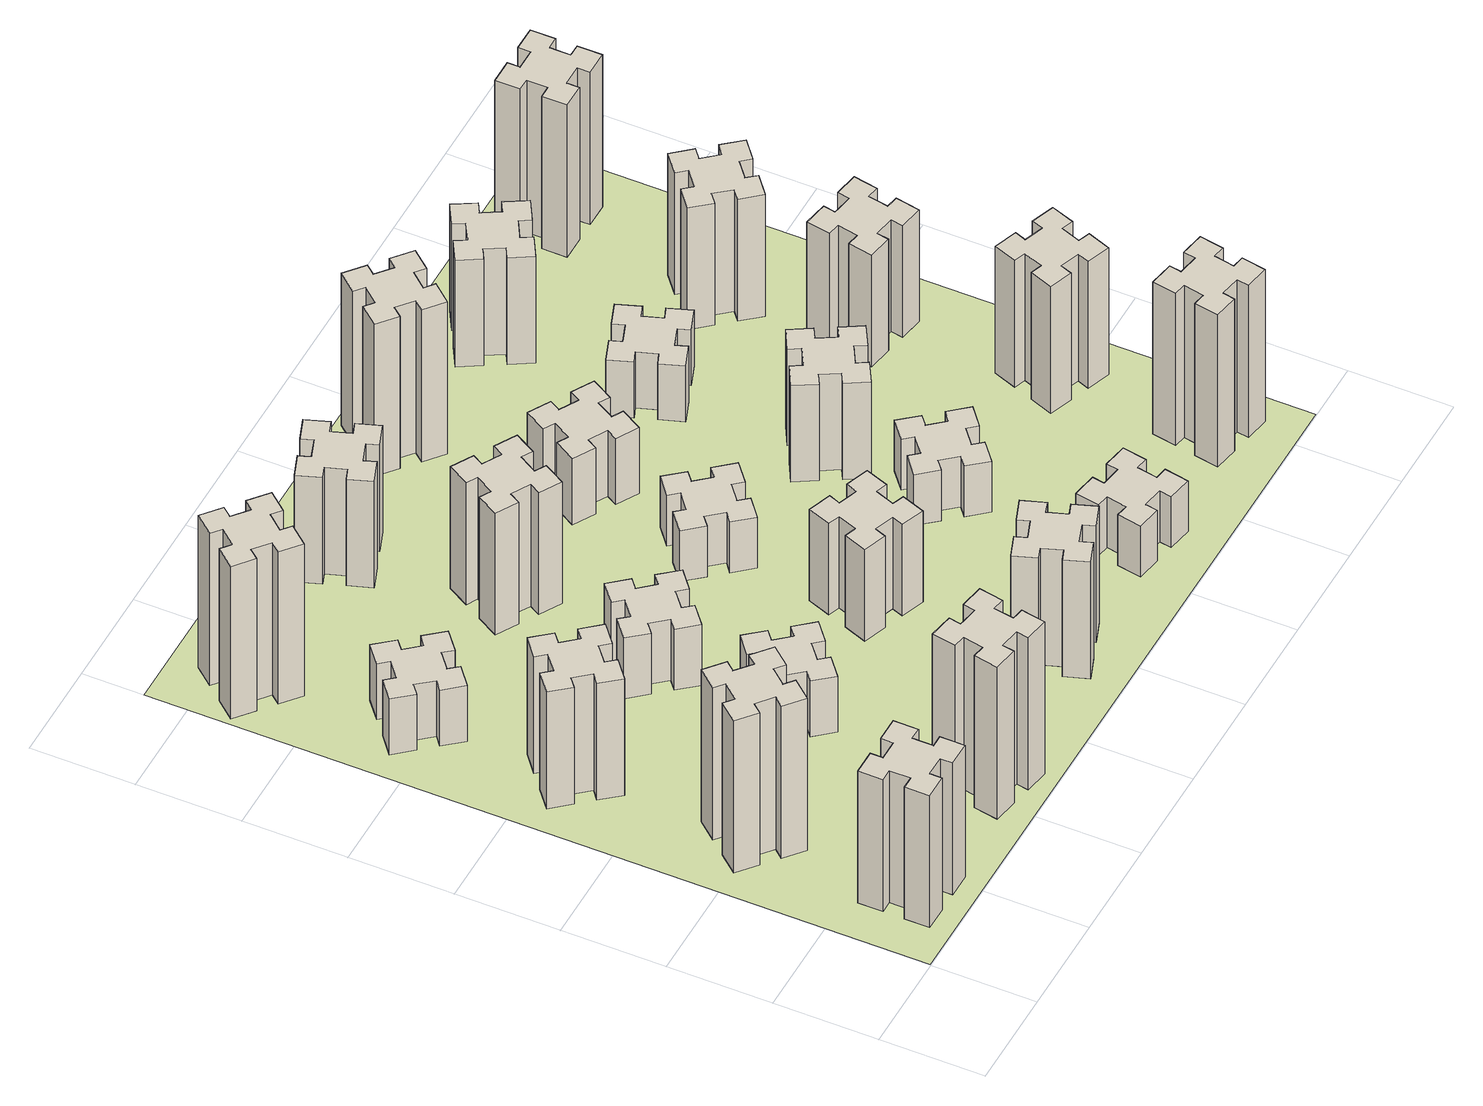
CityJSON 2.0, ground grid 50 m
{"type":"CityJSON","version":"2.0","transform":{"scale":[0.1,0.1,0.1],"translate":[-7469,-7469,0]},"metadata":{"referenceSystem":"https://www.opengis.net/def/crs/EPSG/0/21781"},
"CityObjects":{
"building1":{"type":"Building","attributes":{"class":"1000","function":"1000","usage":"1000","yearOfConstruction":2016,"roofType":"1000","measuredHeight":78,"storeysAboveGround":30,"storeysBelowGround":0},"geometry":[{"type":"Solid","lod":"1","boundaries":[[[[0,1,2,3,4,5,6,7,8,9,10,11,12,13,14,15,16,17,18,19]],[[17,16,20,21]],[[16,15,22,20]],[[15,14,23,22]],[[14,13,24,23]],[[13,12,25,24]],[[12,11,26,25]],[[11,10,27,26]],[[10,9,28,27]],[[9,8,29,28]],[[8,7,30,29]],[[7,6,31,30]],[[6,5,32,31]],[[5,4,33,32]],[[4,3,34,33]],[[3,2,35,34]],[[2,1,36,35]],[[1,0,37,36]],[[0,19,38,37]],[[19,18,39,38]],[[18,17,21,39]],[[24,25,26,27,28,29,30,31,32,33,34,35,36,37,38,39,21,20,22,23]]]]}]},
"building2":{"type":"Building","attributes":{"class":"1000","function":"1000","usage":"1000","yearOfConstruction":2016,"roofType":"1000","measuredHeight":90,"storeysAboveGround":30,"storeysBelowGround":0},"geometry":[{"type":"Solid","lod":"1","boundaries":[[[[40,41,42,43,44,45,46,47,48,49,50,51,52,53,54,55,56,57,58,59]],[[57,56,60,61]],[[56,55,62,60]],[[55,54,63,62]],[[54,53,64,63]],[[53,52,65,64]],[[52,51,66,65]],[[51,50,67,66]],[[50,49,68,67]],[[49,48,69,68]],[[48,47,70,69]],[[47,46,71,70]],[[46,45,72,71]],[[45,44,73,72]],[[44,43,74,73]],[[43,42,75,74]],[[42,41,76,75]],[[41,40,77,76]],[[40,59,78,77]],[[59,58,79,78]],[[58,57,61,79]],[[64,65,66,67,68,69,70,71,72,73,74,75,76,77,78,79,61,60,62,63]]]]}]},
"building3":{"type":"Building","attributes":{"class":"1000","function":"1000","usage":"1000","yearOfConstruction":2016,"roofType":"1000","measuredHeight":69,"storeysAboveGround":30,"storeysBelowGround":0},"geometry":[{"type":"Solid","lod":"1","boundaries":[[[[80,81,82,83,84,85,86,87,88,89,90,91,92,93,94,95,96,97,98,99]],[[97,96,100,101]],[[96,95,102,100]],[[95,94,103,102]],[[94,93,104,103]],[[93,92,105,104]],[[92,91,106,105]],[[91,90,107,106]],[[90,89,108,107]],[[89,88,109,108]],[[88,87,110,109]],[[87,86,111,110]],[[86,85,112,111]],[[85,84,113,112]],[[84,83,114,113]],[[83,82,115,114]],[[82,81,116,115]],[[81,80,117,116]],[[80,99,118,117]],[[99,98,119,118]],[[98,97,101,119]],[[104,105,106,107,108,109,110,111,112,113,114,115,116,117,118,119,101,100,102,103]]]]}]},
"building4":{"type":"Building","attributes":{"class":"1000","function":"1000","usage":"1000","yearOfConstruction":2016,"roofType":"1000","measuredHeight":33,"storeysAboveGround":30,"storeysBelowGround":0},"geometry":[{"type":"Solid","lod":"1","boundaries":[[[[120,121,122,123,124,125,126,127,128,129,130,131,132,133,134,135,136,137,138,139]],[[137,136,140,141]],[[136,135,142,140]],[[135,134,143,142]],[[134,133,144,143]],[[133,132,145,144]],[[132,131,146,145]],[[131,130,147,146]],[[130,129,148,147]],[[129,128,149,148]],[[128,127,150,149]],[[127,126,151,150]],[[126,125,152,151]],[[125,124,153,152]],[[124,123,154,153]],[[123,122,155,154]],[[122,121,156,155]],[[121,120,157,156]],[[120,139,158,157]],[[139,138,159,158]],[[138,137,141,159]],[[144,145,146,147,148,149,150,151,152,153,154,155,156,157,158,159,141,140,142,143]]]]}]},
"building5":{"type":"Building","attributes":{"class":"1000","function":"1000","usage":"1000","yearOfConstruction":2016,"roofType":"1000","measuredHeight":90,"storeysAboveGround":30,"storeysBelowGround":0},"geometry":[{"type":"Solid","lod":"1","boundaries":[[[[160,161,162,163,164,165,166,167,168,169,170,171,172,173,174,175,176,177,178,179]],[[177,176,180,181]],[[176,175,182,180]],[[175,174,183,182]],[[174,173,184,183]],[[173,172,185,184]],[[172,171,186,185]],[[171,170,187,186]],[[170,169,188,187]],[[169,168,189,188]],[[168,167,190,189]],[[167,166,191,190]],[[166,165,192,191]],[[165,164,193,192]],[[164,163,194,193]],[[163,162,195,194]],[[162,161,196,195]],[[161,160,197,196]],[[160,179,198,197]],[[179,178,199,198]],[[178,177,181,199]],[[184,185,186,187,188,189,190,191,192,193,194,195,196,197,198,199,181,180,182,183]]]]}]},
"building6":{"type":"Building","attributes":{"class":"1000","function":"1000","usage":"1000","yearOfConstruction":2016,"roofType":"1000","measuredHeight":90,"storeysAboveGround":30,"storeysBelowGround":0},"geometry":[{"type":"Solid","lod":"1","boundaries":[[[[200,201,202,203,204,205,206,207,208,209,210,211,212,213,214,215,216,217,218,219]],[[217,216,220,221]],[[216,215,222,220]],[[215,214,223,222]],[[214,213,224,223]],[[213,212,225,224]],[[212,211,226,225]],[[211,210,227,226]],[[210,209,228,227]],[[209,208,229,228]],[[208,207,230,229]],[[207,206,231,230]],[[206,205,232,231]],[[205,204,233,232]],[[204,203,234,233]],[[203,202,235,234]],[[202,201,236,235]],[[201,200,237,236]],[[200,219,238,237]],[[219,218,239,238]],[[218,217,221,239]],[[224,225,226,227,228,229,230,231,232,233,234,235,236,237,238,239,221,220,222,223]]]]}]},
"building7":{"type":"Building","attributes":{"class":"1000","function":"1000","usage":"1000","yearOfConstruction":2016,"roofType":"1000","measuredHeight":33,"storeysAboveGround":30,"storeysBelowGround":0},"geometry":[{"type":"Solid","lod":"1","boundaries":[[[[240,241,242,243,244,245,246,247,248,249,250,251,252,253,254,255,256,257,258,259]],[[257,256,260,261]],[[256,255,262,260]],[[255,254,263,262]],[[254,253,264,263]],[[253,252,265,264]],[[252,251,266,265]],[[251,250,267,266]],[[250,249,268,267]],[[249,248,269,268]],[[248,247,270,269]],[[247,246,271,270]],[[246,245,272,271]],[[245,244,273,272]],[[244,243,274,273]],[[243,242,275,274]],[[242,241,276,275]],[[241,240,277,276]],[[240,259,278,277]],[[259,258,279,278]],[[258,257,261,279]],[[264,265,266,267,268,269,270,271,272,273,274,275,276,277,278,279,261,260,262,263]]]]}]},
"building8":{"type":"Building","attributes":{"class":"1000","function":"1000","usage":"1000","yearOfConstruction":2016,"roofType":"1000","measuredHeight":36,"storeysAboveGround":30,"storeysBelowGround":0},"geometry":[{"type":"Solid","lod":"1","boundaries":[[[[280,281,282,283,284,285,286,287,288,289,290,291,292,293,294,295,296,297,298,299]],[[297,296,300,301]],[[296,295,302,300]],[[295,294,303,302]],[[294,293,304,303]],[[293,292,305,304]],[[292,291,306,305]],[[291,290,307,306]],[[290,289,308,307]],[[289,288,309,308]],[[288,287,310,309]],[[287,286,311,310]],[[286,285,312,311]],[[285,284,313,312]],[[284,283,314,313]],[[283,282,315,314]],[[282,281,316,315]],[[281,280,317,316]],[[280,299,318,317]],[[299,298,319,318]],[[298,297,301,319]],[[304,305,306,307,308,309,310,311,312,313,314,315,316,317,318,319,301,300,302,303]]]]}]},
"building9":{"type":"Building","attributes":{"class":"1000","function":"1000","usage":"1000","yearOfConstruction":2016,"roofType":"1000","measuredHeight":72,"storeysAboveGround":30,"storeysBelowGround":0},"geometry":[{"type":"Solid","lod":"1","boundaries":[[[[320,321,322,323,324,325,326,327,328,329,330,331,332,333,334,335,336,337,338,339]],[[337,336,340,341]],[[336,335,342,340]],[[335,334,343,342]],[[334,333,344,343]],[[333,332,345,344]],[[332,331,346,345]],[[331,330,347,346]],[[330,329,348,347]],[[329,328,349,348]],[[328,327,350,349]],[[327,326,351,350]],[[326,325,352,351]],[[325,324,353,352]],[[324,323,354,353]],[[323,322,355,354]],[[322,321,356,355]],[[321,320,357,356]],[[320,339,358,357]],[[339,338,359,358]],[[338,337,341,359]],[[344,345,346,347,348,349,350,351,352,353,354,355,356,357,358,359,341,340,342,343]]]]}]},
"building10":{"type":"Building","attributes":{"class":"1000","function":"1000","usage":"1000","yearOfConstruction":2016,"roofType":"1000","measuredHeight":69,"storeysAboveGround":30,"storeysBelowGround":0},"geometry":[{"type":"Solid","lod":"1","boundaries":[[[[360,361,362,363,364,365,366,367,368,369,370,371,372,373,374,375,376,377,378,379]],[[377,376,380,381]],[[376,375,382,380]],[[375,374,383,382]],[[374,373,384,383]],[[373,372,385,384]],[[372,371,386,385]],[[371,370,387,386]],[[370,369,388,387]],[[369,368,389,388]],[[368,367,390,389]],[[367,366,391,390]],[[366,365,392,391]],[[365,364,393,392]],[[364,363,394,393]],[[363,362,395,394]],[[362,361,396,395]],[[361,360,397,396]],[[360,379,398,397]],[[379,378,399,398]],[[378,377,381,399]],[[384,385,386,387,388,389,390,391,392,393,394,395,396,397,398,399,381,380,382,383]]]]}]},
"building11":{"type":"Building","attributes":{"class":"1000","function":"1000","usage":"1000","yearOfConstruction":2016,"roofType":"1000","measuredHeight":63,"storeysAboveGround":30,"storeysBelowGround":0},"geometry":[{"type":"Solid","lod":"1","boundaries":[[[[400,401,402,403,404,405,406,407,408,409,410,411,412,413,414,415,416,417,418,419]],[[417,416,420,421]],[[416,415,422,420]],[[415,414,423,422]],[[414,413,424,423]],[[413,412,425,424]],[[412,411,426,425]],[[411,410,427,426]],[[410,409,428,427]],[[409,408,429,428]],[[408,407,430,429]],[[407,406,431,430]],[[406,405,432,431]],[[405,404,433,432]],[[404,403,434,433]],[[403,402,435,434]],[[402,401,436,435]],[[401,400,437,436]],[[400,419,438,437]],[[419,418,439,438]],[[418,417,421,439]],[[424,425,426,427,428,429,430,431,432,433,434,435,436,437,438,439,421,420,422,423]]]]}]},
"building12":{"type":"Building","attributes":{"class":"1000","function":"1000","usage":"1000","yearOfConstruction":2016,"roofType":"1000","measuredHeight":54,"storeysAboveGround":30,"storeysBelowGround":0},"geometry":[{"type":"Solid","lod":"1","boundaries":[[[[440,441,442,443,444,445,446,447,448,449,450,451,452,453,454,455,456,457,458,459]],[[457,456,460,461]],[[456,455,462,460]],[[455,454,463,462]],[[454,453,464,463]],[[453,452,465,464]],[[452,451,466,465]],[[451,450,467,466]],[[450,449,468,467]],[[449,448,469,468]],[[448,447,470,469]],[[447,446,471,470]],[[446,445,472,471]],[[445,444,473,472]],[[444,443,474,473]],[[443,442,475,474]],[[442,441,476,475]],[[441,440,477,476]],[[440,459,478,477]],[[459,458,479,478]],[[458,457,461,479]],[[464,465,466,467,468,469,470,471,472,473,474,475,476,477,478,479,461,460,462,463]]]]}]},
"building13":{"type":"Building","attributes":{"class":"1000","function":"1000","usage":"1000","yearOfConstruction":2016,"roofType":"1000","measuredHeight":30,"storeysAboveGround":30,"storeysBelowGround":0},"geometry":[{"type":"Solid","lod":"1","boundaries":[[[[480,481,482,483,484,485,486,487,488,489,490,491,492,493,494,495,496,497,498,499]],[[497,496,500,501]],[[496,495,502,500]],[[495,494,503,502]],[[494,493,504,503]],[[493,492,505,504]],[[492,491,506,505]],[[491,490,507,506]],[[490,489,508,507]],[[489,488,509,508]],[[488,487,510,509]],[[487,486,511,510]],[[486,485,512,511]],[[485,484,513,512]],[[484,483,514,513]],[[483,482,515,514]],[[482,481,516,515]],[[481,480,517,516]],[[480,499,518,517]],[[499,498,519,518]],[[498,497,501,519]],[[504,505,506,507,508,509,510,511,512,513,514,515,516,517,518,519,501,500,502,503]]]]}]},
"building14":{"type":"Building","attributes":{"class":"1000","function":"1000","usage":"1000","yearOfConstruction":2016,"roofType":"1000","measuredHeight":39,"storeysAboveGround":30,"storeysBelowGround":0},"geometry":[{"type":"Solid","lod":"1","boundaries":[[[[520,521,522,523,524,525,526,527,528,529,530,531,532,533,534,535,536,537,538,539]],[[537,536,540,541]],[[536,535,542,540]],[[535,534,543,542]],[[534,533,544,543]],[[533,532,545,544]],[[532,531,546,545]],[[531,530,547,546]],[[530,529,548,547]],[[529,528,549,548]],[[528,527,550,549]],[[527,526,551,550]],[[526,525,552,551]],[[525,524,553,552]],[[524,523,554,553]],[[523,522,555,554]],[[522,521,556,555]],[[521,520,557,556]],[[520,539,558,557]],[[539,538,559,558]],[[538,537,541,559]],[[544,545,546,547,548,549,550,551,552,553,554,555,556,557,558,559,541,540,542,543]]]]}]},
"building15":{"type":"Building","attributes":{"class":"1000","function":"1000","usage":"1000","yearOfConstruction":2016,"roofType":"1000","measuredHeight":30,"storeysAboveGround":30,"storeysBelowGround":0},"geometry":[{"type":"Solid","lod":"1","boundaries":[[[[560,561,562,563,564,565,566,567,568,569,570,571,572,573,574,575,576,577,578,579]],[[577,576,580,581]],[[576,575,582,580]],[[575,574,583,582]],[[574,573,584,583]],[[573,572,585,584]],[[572,571,586,585]],[[571,570,587,586]],[[570,569,588,587]],[[569,568,589,588]],[[568,567,590,589]],[[567,566,591,590]],[[566,565,592,591]],[[565,564,593,592]],[[564,563,594,593]],[[563,562,595,594]],[[562,561,596,595]],[[561,560,597,596]],[[560,579,598,597]],[[579,578,599,598]],[[578,577,581,599]],[[584,585,586,587,588,589,590,591,592,593,594,595,596,597,598,599,581,580,582,583]]]]}]},
"building16":{"type":"Building","attributes":{"class":"1000","function":"1000","usage":"1000","yearOfConstruction":2016,"roofType":"1000","measuredHeight":90,"storeysAboveGround":30,"storeysBelowGround":0},"geometry":[{"type":"Solid","lod":"1","boundaries":[[[[600,601,602,603,604,605,606,607,608,609,610,611,612,613,614,615,616,617,618,619]],[[617,616,620,621]],[[616,615,622,620]],[[615,614,623,622]],[[614,613,624,623]],[[613,612,625,624]],[[612,611,626,625]],[[611,610,627,626]],[[610,609,628,627]],[[609,608,629,628]],[[608,607,630,629]],[[607,606,631,630]],[[606,605,632,631]],[[605,604,633,632]],[[604,603,634,633]],[[603,602,635,634]],[[602,601,636,635]],[[601,600,637,636]],[[600,619,638,637]],[[619,618,639,638]],[[618,617,621,639]],[[624,625,626,627,628,629,630,631,632,633,634,635,636,637,638,639,621,620,622,623]]]]}]},
"building17":{"type":"Building","attributes":{"class":"1000","function":"1000","usage":"1000","yearOfConstruction":2016,"roofType":"1000","measuredHeight":30,"storeysAboveGround":30,"storeysBelowGround":0},"geometry":[{"type":"Solid","lod":"1","boundaries":[[[[640,641,642,643,644,645,646,647,648,649,650,651,652,653,654,655,656,657,658,659]],[[657,656,660,661]],[[656,655,662,660]],[[655,654,663,662]],[[654,653,664,663]],[[653,652,665,664]],[[652,651,666,665]],[[651,650,667,666]],[[650,649,668,667]],[[649,648,669,668]],[[648,647,670,669]],[[647,646,671,670]],[[646,645,672,671]],[[645,644,673,672]],[[644,643,674,673]],[[643,642,675,674]],[[642,641,676,675]],[[641,640,677,676]],[[640,659,678,677]],[[659,658,679,678]],[[658,657,661,679]],[[664,665,666,667,668,669,670,671,672,673,674,675,676,677,678,679,661,660,662,663]]]]}]},
"building18":{"type":"Building","attributes":{"class":"1000","function":"1000","usage":"1000","yearOfConstruction":2016,"roofType":"1000","measuredHeight":57,"storeysAboveGround":30,"storeysBelowGround":0},"geometry":[{"type":"Solid","lod":"1","boundaries":[[[[680,681,682,683,684,685,686,687,688,689,690,691,692,693,694,695,696,697,698,699]],[[697,696,700,701]],[[696,695,702,700]],[[695,694,703,702]],[[694,693,704,703]],[[693,692,705,704]],[[692,691,706,705]],[[691,690,707,706]],[[690,689,708,707]],[[689,688,709,708]],[[688,687,710,709]],[[687,686,711,710]],[[686,685,712,711]],[[685,684,713,712]],[[684,683,714,713]],[[683,682,715,714]],[[682,681,716,715]],[[681,680,717,716]],[[680,699,718,717]],[[699,698,719,718]],[[698,697,701,719]],[[704,705,706,707,708,709,710,711,712,713,714,715,716,717,718,719,701,700,702,703]]]]}]},
"building19":{"type":"Building","attributes":{"class":"1000","function":"1000","usage":"1000","yearOfConstruction":2016,"roofType":"1000","measuredHeight":33,"storeysAboveGround":30,"storeysBelowGround":0},"geometry":[{"type":"Solid","lod":"1","boundaries":[[[[720,721,722,723,724,725,726,727,728,729,730,731,732,733,734,735,736,737,738,739]],[[737,736,740,741]],[[736,735,742,740]],[[735,734,743,742]],[[734,733,744,743]],[[733,732,745,744]],[[732,731,746,745]],[[731,730,747,746]],[[730,729,748,747]],[[729,728,749,748]],[[728,727,750,749]],[[727,726,751,750]],[[726,725,752,751]],[[725,724,753,752]],[[724,723,754,753]],[[723,722,755,754]],[[722,721,756,755]],[[721,720,757,756]],[[720,739,758,757]],[[739,738,759,758]],[[738,737,741,759]],[[744,745,746,747,748,749,750,751,752,753,754,755,756,757,758,759,741,740,742,743]]]]}]},
"building20":{"type":"Building","attributes":{"class":"1000","function":"1000","usage":"1000","yearOfConstruction":2016,"roofType":"1000","measuredHeight":90,"storeysAboveGround":30,"storeysBelowGround":0},"geometry":[{"type":"Solid","lod":"1","boundaries":[[[[760,761,762,763,764,765,766,767,768,769,770,771,772,773,774,775,776,777,778,779]],[[777,776,780,781]],[[776,775,782,780]],[[775,774,783,782]],[[774,773,784,783]],[[773,772,785,784]],[[772,771,786,785]],[[771,770,787,786]],[[770,769,788,787]],[[769,768,789,788]],[[768,767,790,789]],[[767,766,791,790]],[[766,765,792,791]],[[765,764,793,792]],[[764,763,794,793]],[[763,762,795,794]],[[762,761,796,795]],[[761,760,797,796]],[[760,779,798,797]],[[779,778,799,798]],[[778,777,781,799]],[[784,785,786,787,788,789,790,791,792,793,794,795,796,797,798,799,781,780,782,783]]]]}]},
"building21":{"type":"Building","attributes":{"class":"1000","function":"1000","usage":"1000","yearOfConstruction":2016,"roofType":"1000","measuredHeight":63,"storeysAboveGround":30,"storeysBelowGround":0},"geometry":[{"type":"Solid","lod":"1","boundaries":[[[[800,801,802,803,804,805,806,807,808,809,810,811,812,813,814,815,816,817,818,819]],[[817,816,820,821]],[[816,815,822,820]],[[815,814,823,822]],[[814,813,824,823]],[[813,812,825,824]],[[812,811,826,825]],[[811,810,827,826]],[[810,809,828,827]],[[809,808,829,828]],[[808,807,830,829]],[[807,806,831,830]],[[806,805,832,831]],[[805,804,833,832]],[[804,803,834,833]],[[803,802,835,834]],[[802,801,836,835]],[[801,800,837,836]],[[800,819,838,837]],[[819,818,839,838]],[[818,817,821,839]],[[824,825,826,827,828,829,830,831,832,833,834,835,836,837,838,839,821,820,822,823]]]]}]},
"building22":{"type":"Building","attributes":{"class":"1000","function":"1000","usage":"1000","yearOfConstruction":2016,"roofType":"1000","measuredHeight":75,"storeysAboveGround":30,"storeysBelowGround":0},"geometry":[{"type":"Solid","lod":"1","boundaries":[[[[840,841,842,843,844,845,846,847,848,849,850,851,852,853,854,855,856,857,858,859]],[[857,856,860,861]],[[856,855,862,860]],[[855,854,863,862]],[[854,853,864,863]],[[853,852,865,864]],[[852,851,866,865]],[[851,850,867,866]],[[850,849,868,867]],[[849,848,869,868]],[[848,847,870,869]],[[847,846,871,870]],[[846,845,872,871]],[[845,844,873,872]],[[844,843,874,873]],[[843,842,875,874]],[[842,841,876,875]],[[841,840,877,876]],[[840,859,878,877]],[[859,858,879,878]],[[858,857,861,879]],[[864,865,866,867,868,869,870,871,872,873,874,875,876,877,878,879,861,860,862,863]]]]}]},
"building23":{"type":"Building","attributes":{"class":"1000","function":"1000","usage":"1000","yearOfConstruction":2016,"roofType":"1000","measuredHeight":66,"storeysAboveGround":30,"storeysBelowGround":0},"geometry":[{"type":"Solid","lod":"1","boundaries":[[[[880,881,882,883,884,885,886,887,888,889,890,891,892,893,894,895,896,897,898,899]],[[897,896,900,901]],[[896,895,902,900]],[[895,894,903,902]],[[894,893,904,903]],[[893,892,905,904]],[[892,891,906,905]],[[891,890,907,906]],[[890,889,908,907]],[[889,888,909,908]],[[888,887,910,909]],[[887,886,911,910]],[[886,885,912,911]],[[885,884,913,912]],[[884,883,914,913]],[[883,882,915,914]],[[882,881,916,915]],[[881,880,917,916]],[[880,899,918,917]],[[899,898,919,918]],[[898,897,901,919]],[[904,905,906,907,908,909,910,911,912,913,914,915,916,917,918,919,901,900,902,903]]]]}]},
"building24":{"type":"Building","attributes":{"class":"1000","function":"1000","usage":"1000","yearOfConstruction":2016,"roofType":"1000","measuredHeight":72,"storeysAboveGround":30,"storeysBelowGround":0},"geometry":[{"type":"Solid","lod":"1","boundaries":[[[[920,921,922,923,924,925,926,927,928,929,930,931,932,933,934,935,936,937,938,939]],[[937,936,940,941]],[[936,935,942,940]],[[935,934,943,942]],[[934,933,944,943]],[[933,932,945,944]],[[932,931,946,945]],[[931,930,947,946]],[[930,929,948,947]],[[929,928,949,948]],[[928,927,950,949]],[[927,926,951,950]],[[926,925,952,951]],[[925,924,953,952]],[[924,923,954,953]],[[923,922,955,954]],[[922,921,956,955]],[[921,920,957,956]],[[920,939,958,957]],[[939,938,959,958]],[[938,937,941,959]],[[944,945,946,947,948,949,950,951,952,953,954,955,956,957,958,959,941,940,942,943]]]]}]},
"building25":{"type":"Building","attributes":{"class":"1000","function":"1000","usage":"1000","yearOfConstruction":2016,"roofType":"1000","measuredHeight":90,"storeysAboveGround":30,"storeysBelowGround":0},"geometry":[{"type":"Solid","lod":"1","boundaries":[[[[960,961,962,963,964,965,966,967,968,969,970,971,972,973,974,975,976,977,978,979]],[[977,976,980,981]],[[976,975,982,980]],[[975,974,983,982]],[[974,973,984,983]],[[973,972,985,984]],[[972,971,986,985]],[[971,970,987,986]],[[970,969,988,987]],[[969,968,989,988]],[[968,967,990,989]],[[967,966,991,990]],[[966,965,992,991]],[[965,964,993,992]],[[964,963,994,993]],[[963,962,995,994]],[[962,961,996,995]],[[961,960,997,996]],[[960,979,998,997]],[[979,978,999,998]],[[978,977,981,999]],[[984,985,986,987,988,989,990,991,992,993,994,995,996,997,998,999,981,980,982,983]]]]}]},
"landuse1":{"type":"LandUse","attributes":{"name":"plot1","function":"1010"},"geometry":[{"type":"MultiSurface","lod":"1","boundaries":[[[1000,1001,1002,1003]]]}]}
},
"vertices":[
[265,325,0],[265,225,0],[205,225,0],[205,105,0],[325,105,0],[325,165,0],[425,165,0],[425,105,0],[545,105,0],[545,225,0],[485,225,0],[485,325,0],[545,325,0],[545,445,0],[425,445,0],[425,385,0],[325,385,0],[325,445,0],[205,445,0],[205,325,0],[325,385,780],[325,445,780],[425,385,780],[425,445,780],[545,445,780],[545,325,780],[485,325,780],[485,225,780],[545,225,780],[545,105,780],[425,105,780],[425,165,780],[325,165,780],[325,105,780],[205,105,780],[205,225,780],[265,225,780],[265,325,780],[205,325,780],[205,445,780],
[484,1067,0],[408,1132,0],[446,1178,0],[354,1255,0],[277,1163,0],[323,1124,0],[259,1048,0],[213,1086,0],[136,994,0],[228,917,0],[266,963,0],[343,899,0],[304,853,0],[396,776,0],[473,868,0],[427,906,0],[492,983,0],[538,944,0],[615,1036,0],[523,1113,0],[492,983,900],[538,944,900],[427,906,900],[473,868,900],[396,776,900],[304,853,900],[343,899,900],[266,963,900],[228,917,900],[136,994,900],[213,1086,900],[259,1048,900],[323,1124,900],[277,1163,900],[354,1255,900],[446,1178,900],[408,1132,900],[484,1067,900],[523,1113,900],[615,1036,900],
[492,1888,0],[427,1964,0],[473,2003,0],[396,2095,0],[304,2018,0],[343,1972,0],[266,1907,0],[228,1953,0],[136,1876,0],[213,1784,0],[259,1823,0],[323,1746,0],[277,1708,0],[354,1616,0],[446,1693,0],[408,1739,0],[484,1803,0],[523,1757,0],[615,1834,0],[538,1926,0],[484,1803,690],[523,1757,690],[408,1739,690],[446,1693,690],[354,1616,690],[277,1708,690],[323,1746,690],[259,1823,690],[213,1784,690],[136,1876,690],[228,1953,690],[266,1907,690],[343,1972,690],[304,2018,690],[396,2095,690],[473,2003,690],[427,1964,690],[492,1888,690],[538,1926,690],[615,1834,690],
[343,2712,0],[266,2647,0],[228,2693,0],[136,2616,0],[213,2524,0],[259,2563,0],[323,2486,0],[277,2448,0],[354,2356,0],[446,2433,0],[408,2479,0],[484,2543,0],[523,2497,0],[615,2574,0],[538,2666,0],[492,2628,0],[427,2704,0],[473,2743,0],[396,2835,0],[304,2758,0],[427,2704,330],[473,2743,330],[492,2628,330],[538,2666,330],[615,2574,330],[523,2497,330],[484,2543,330],[408,2479,330],[446,2433,330],[354,2356,330],[277,2448,330],[323,2486,330],[259,2563,330],[213,2524,330],[136,2616,330],[228,2693,330],[266,2647,330],[343,2712,330],[304,2758,330],[396,2835,330],
[1016,344,0],[998,245,0],[939,256,0],[918,137,0],[1037,117,0],[1047,176,0],[1145,158,0],[1135,99,0],[1253,78,0],[1274,197,0],[1215,207,0],[1232,305,0],[1291,295,0],[1312,413,0],[1194,434,0],[1184,375,0],[1085,392,0],[1096,451,0],[977,472,0],[957,354,0],[1085,392,900],[1096,451,900],[1184,375,900],[1194,434,900],[1312,413,900],[1291,295,900],[1232,305,900],[1215,207,900],[1274,197,900],[1253,78,900],[1135,99,900],[1145,158,900],[1047,176,900],[1037,117,900],[918,137,900],[939,256,900],[998,245,900],[1016,344,900],[957,354,900],[977,472,900],
[384,3387,0],[308,3452,0],[346,3498,0],[254,3575,0],[177,3483,0],[223,3444,0],[159,3368,0],[113,3406,0],[36,3314,0],[128,3237,0],[166,3283,0],[243,3219,0],[204,3173,0],[296,3096,0],[373,3188,0],[327,3226,0],[392,3303,0],[438,3264,0],[515,3356,0],[423,3433,0],[392,3303,900],[438,3264,900],[327,3226,900],[373,3188,900],[296,3096,900],[204,3173,900],[243,3219,900],[166,3283,900],[128,3237,900],[36,3314,900],[113,3406,900],[159,3368,900],[223,3444,900],[177,3483,900],[254,3575,900],[346,3498,900],[308,3452,900],[384,3387,900],[423,3433,900],[515,3356,900],
[1083,1332,0],[1006,1267,0],[968,1313,0],[876,1236,0],[953,1144,0],[999,1183,0],[1063,1106,0],[1017,1068,0],[1094,976,0],[1186,1053,0],[1148,1099,0],[1224,1163,0],[1263,1117,0],[1355,1194,0],[1278,1286,0],[1232,1248,0],[1167,1324,0],[1213,1363,0],[1136,1455,0],[1044,1378,0],[1167,1324,330],[1213,1363,330],[1232,1248,330],[1278,1286,330],[1355,1194,330],[1263,1117,330],[1224,1163,330],[1148,1099,330],[1186,1053,330],[1094,976,330],[1017,1068,330],[1063,1106,330],[999,1183,330],[953,1144,330],[876,1236,330],[968,1313,330],[1006,1267,330],[1083,1332,330],[1044,1378,330],[1136,1455,330],
[1083,1972,0],[1006,1907,0],[968,1953,0],[876,1876,0],[953,1784,0],[999,1823,0],[1063,1746,0],[1017,1708,0],[1094,1616,0],[1186,1693,0],[1148,1739,0],[1224,1803,0],[1263,1757,0],[1355,1834,0],[1278,1926,0],[1232,1888,0],[1167,1964,0],[1213,2003,0],[1136,2095,0],[1044,2018,0],[1167,1964,360],[1213,2003,360],[1232,1888,360],[1278,1926,360],[1355,1834,360],[1263,1757,360],[1224,1803,360],[1148,1739,360],[1186,1693,360],[1094,1616,360],[1017,1708,360],[1063,1746,360],[999,1823,360],[953,1784,360],[876,1876,360],[968,1953,360],[1006,1907,360],[1083,1972,360],[1044,2018,360],[1136,2095,360],
[1314,2666,0],[1227,2716,0],[1257,2768,0],[1153,2828,0],[1093,2724,0],[1145,2694,0],[1095,2607,0],[1043,2637,0],[983,2533,0],[1087,2473,0],[1117,2525,0],[1204,2475,0],[1174,2423,0],[1278,2363,0],[1338,2467,0],[1286,2497,0],[1336,2584,0],[1388,2554,0],[1448,2658,0],[1344,2718,0],[1336,2584,720],[1388,2554,720],[1286,2497,720],[1338,2467,720],[1278,2363,720],[1174,2423,720],[1204,2475,720],[1117,2525,720],[1087,2473,720],[983,2533,720],[1043,2637,720],[1095,2607,720],[1145,2694,720],[1093,2724,720],[1153,2828,720],[1257,2768,720],[1227,2716,720],[1314,2666,720],[1344,2718,720],[1448,2658,720],
[1835,385,0],[1869,291,0],[1813,270,0],[1854,157,0],[1967,199,0],[1946,255,0],[2040,289,0],[2060,233,0],[2173,274,0],[2132,387,0],[2076,366,0],[2042,460,0],[2098,480,0],[2057,593,0],[1944,552,0],[1965,496,0],[1871,462,0],[1850,518,0],[1737,477,0],[1779,364,0],[1871,462,690],[1850,518,690],[1965,496,690],[1944,552,690],[2057,593,690],[2098,480,690],[2042,460,690],[2076,366,690],[2132,387,690],[2173,274,690],[2060,233,690],[2040,289,690],[1946,255,690],[1967,199,690],[1854,157,690],[1813,270,690],[1869,291,690],[1835,385,690],[1779,364,690],[1737,477,690],
[1125,3456,0],[1031,3422,0],[1010,3478,0],[897,3437,0],[939,3324,0],[995,3345,0],[1029,3251,0],[973,3230,0],[1014,3117,0],[1127,3159,0],[1106,3215,0],[1200,3249,0],[1220,3193,0],[1333,3234,0],[1292,3347,0],[1236,3326,0],[1202,3420,0],[1258,3440,0],[1217,3553,0],[1104,3512,0],[1202,3420,630],[1258,3440,630],[1236,3326,630],[1292,3347,630],[1333,3234,630],[1220,3193,630],[1200,3249,630],[1106,3215,630],[1127,3159,630],[1014,3117,630],[973,3230,630],[1029,3251,630],[995,3345,630],[939,3324,630],[897,3437,630],[1010,3478,630],[1031,3422,630],[1125,3456,630],[1104,3512,630],[1217,3553,630],
[1769,1300,0],[1735,1206,0],[1679,1227,0],[1637,1114,0],[1750,1073,0],[1771,1129,0],[1865,1095,0],[1844,1039,0],[1957,997,0],[1998,1110,0],[1942,1131,0],[1976,1225,0],[2032,1204,0],[2073,1317,0],[1960,1358,0],[1940,1302,0],[1846,1336,0],[1867,1392,0],[1754,1433,0],[1713,1320,0],[1846,1336,540],[1867,1392,540],[1940,1302,540],[1960,1358,540],[2073,1317,540],[2032,1204,540],[1976,1225,540],[1942,1131,540],[1998,1110,540],[1957,997,540],[1844,1039,540],[1865,1095,540],[1771,1129,540],[1750,1073,540],[1637,1114,540],[1679,1227,540],[1735,1206,540],[1769,1300,540],[1713,1320,540],[1754,1433,540],
[1972,1988,0],[1907,2064,0],[1953,2103,0],[1876,2195,0],[1784,2118,0],[1823,2072,0],[1746,2007,0],[1708,2053,0],[1616,1976,0],[1693,1884,0],[1739,1923,0],[1803,1846,0],[1757,1808,0],[1834,1716,0],[1926,1793,0],[1888,1839,0],[1964,1903,0],[2003,1857,0],[2095,1934,0],[2018,2026,0],[1964,1903,300],[2003,1857,300],[1888,1839,300],[1926,1793,300],[1834,1716,300],[1757,1808,300],[1803,1846,300],[1739,1923,300],[1693,1884,300],[1616,1976,300],[1708,2053,300],[1746,2007,300],[1823,2072,300],[1784,2118,300],[1876,2195,300],[1953,2103,300],[1907,2064,300],[1972,1988,300],[2018,2026,300],[2095,1934,300],
[2026,2497,0],[2076,2584,0],[2128,2554,0],[2188,2658,0],[2084,2718,0],[2054,2666,0],[1967,2716,0],[1997,2768,0],[1893,2828,0],[1833,2724,0],[1885,2694,0],[1835,2607,0],[1783,2637,0],[1723,2533,0],[1827,2473,0],[1857,2525,0],[1944,2475,0],[1914,2423,0],[2018,2363,0],[2078,2467,0],[1944,2475,390],[1914,2423,390],[1857,2525,390],[1827,2473,390],[1723,2533,390],[1783,2637,390],[1835,2607,390],[1885,2694,390],[1833,2724,390],[1893,2828,390],[1997,2768,390],[1967,2716,390],[2054,2666,390],[2084,2718,390],[2188,2658,390],[2128,2554,390],[2076,2584,390],[2026,2497,390],[2078,2467,390],[2018,2363,390],
[2596,444,0],[2578,345,0],[2519,356,0],[2498,237,0],[2617,217,0],[2627,276,0],[2725,258,0],[2715,199,0],[2833,178,0],[2854,297,0],[2795,307,0],[2812,405,0],[2871,395,0],[2892,513,0],[2774,534,0],[2764,475,0],[2665,492,0],[2676,551,0],[2557,572,0],[2537,454,0],[2665,492,300],[2676,551,300],[2764,475,300],[2774,534,300],[2892,513,300],[2871,395,300],[2812,405,300],[2795,307,300],[2854,297,300],[2833,178,300],[2715,199,300],[2725,258,300],[2627,276,300],[2617,217,300],[2498,237,300],[2519,356,300],[2578,345,300],[2596,444,300],[2537,454,300],[2557,572,300],
[1746,3383,0],[1823,3319,0],[1784,3273,0],[1876,3196,0],[1953,3288,0],[1907,3326,0],[1972,3403,0],[2018,3364,0],[2095,3456,0],[2003,3533,0],[1964,3487,0],[1888,3552,0],[1926,3598,0],[1834,3675,0],[1757,3583,0],[1803,3544,0],[1739,3468,0],[1693,3506,0],[1616,3414,0],[1708,3337,0],[1739,3468,900],[1693,3506,900],[1803,3544,900],[1757,3583,900],[1834,3675,900],[1926,3598,900],[1888,3552,900],[1964,3487,900],[2003,3533,900],[2095,3456,900],[2018,3364,900],[1972,3403,900],[1907,3326,900],[1953,3288,900],[1876,3196,900],[1784,3273,900],[1823,3319,900],[1746,3383,900],[1708,3337,900],[1616,3414,900],
[2628,1099,0],[2704,1163,0],[2743,1117,0],[2835,1194,0],[2758,1286,0],[2712,1248,0],[2647,1324,0],[2693,1363,0],[2616,1455,0],[2524,1378,0],[2563,1332,0],[2486,1267,0],[2448,1313,0],[2356,1236,0],[2433,1144,0],[2479,1183,0],[2543,1106,0],[2497,1068,0],[2574,976,0],[2666,1053,0],[2543,1106,300],[2497,1068,300],[2479,1183,300],[2433,1144,300],[2356,1236,300],[2448,1313,300],[2486,1267,300],[2563,1332,300],[2524,1378,300],[2616,1455,300],[2693,1363,300],[2647,1324,300],[2712,1248,300],[2758,1286,300],[2835,1194,300],[2743,1117,300],[2704,1163,300],[2628,1099,300],[2666,1053,300],[2574,976,300],
[2475,1744,0],[2525,1657,0],[2473,1627,0],[2533,1523,0],[2637,1583,0],[2607,1635,0],[2694,1685,0],[2724,1633,0],[2828,1693,0],[2768,1797,0],[2716,1767,0],[2666,1854,0],[2718,1884,0],[2658,1988,0],[2554,1928,0],[2584,1876,0],[2497,1826,0],[2467,1878,0],[2363,1818,0],[2423,1714,0],[2497,1826,570],[2467,1878,570],[2584,1876,570],[2554,1928,570],[2658,1988,570],[2718,1884,570],[2666,1854,570],[2716,1767,570],[2768,1797,570],[2828,1693,570],[2724,1633,570],[2694,1685,570],[2607,1635,570],[2637,1583,570],[2533,1523,570],[2473,1627,570],[2525,1657,570],[2475,1744,570],[2423,1714,570],[2363,1818,570],
[2586,2475,0],[2680,2509,0],[2700,2453,0],[2813,2494,0],[2772,2607,0],[2716,2586,0],[2682,2680,0],[2738,2700,0],[2697,2813,0],[2584,2772,0],[2605,2716,0],[2511,2682,0],[2490,2738,0],[2377,2697,0],[2419,2584,0],[2475,2605,0],[2509,2511,0],[2453,2490,0],[2494,2377,0],[2607,2419,0],[2509,2511,330],[2453,2490,330],[2475,2605,330],[2419,2584,330],[2377,2697,330],[2490,2738,330],[2511,2682,330],[2605,2716,330],[2584,2772,330],[2697,2813,330],[2738,2700,330],[2682,2680,330],[2716,2586,330],[2772,2607,330],[2813,2494,330],[2700,2453,330],[2680,2509,330],[2586,2475,330],[2607,2419,330],[2494,2377,330],
[3504,475,0],[3405,492,0],[3416,551,0],[3297,572,0],[3277,454,0],[3336,444,0],[3318,345,0],[3259,356,0],[3238,237,0],[3357,217,0],[3367,276,0],[3465,258,0],[3455,199,0],[3573,178,0],[3594,297,0],[3535,307,0],[3552,405,0],[3611,395,0],[3632,513,0],[3514,534,0],[3552,405,900],[3611,395,900],[3535,307,900],[3594,297,900],[3573,178,900],[3455,199,900],[3465,258,900],[3367,276,900],[3357,217,900],[3238,237,900],[3259,356,900],[3318,345,900],[3336,444,900],[3277,454,900],[3297,572,900],[3416,551,900],[3405,492,900],[3504,475,900],[3514,534,900],[3632,513,900],
[2716,3347,0],[2666,3434,0],[2718,3464,0],[2658,3568,0],[2554,3508,0],[2584,3456,0],[2497,3406,0],[2467,3458,0],[2363,3398,0],[2423,3294,0],[2475,3324,0],[2525,3237,0],[2473,3207,0],[2533,3103,0],[2637,3163,0],[2607,3215,0],[2694,3265,0],[2724,3213,0],[2828,3273,0],[2768,3377,0],[2694,3265,630],[2724,3213,630],[2607,3215,630],[2637,3163,630],[2533,3103,630],[2473,3207,630],[2525,3237,630],[2475,3324,630],[2423,3294,630],[2363,3398,630],[2467,3458,630],[2497,3406,630],[2584,3456,630],[2554,3508,630],[2658,3568,630],[2718,3464,630],[2666,3434,630],[2716,3347,630],[2768,3377,630],[2828,3273,630],
[3351,1029,0],[3445,995,0],[3424,939,0],[3537,897,0],[3578,1010,0],[3522,1031,0],[3556,1125,0],[3612,1104,0],[3653,1217,0],[3540,1258,0],[3520,1202,0],[3426,1236,0],[3447,1292,0],[3334,1333,0],[3293,1220,0],[3349,1200,0],[3315,1106,0],[3259,1127,0],[3217,1014,0],[3330,973,0],[3315,1106,750],[3259,1127,750],[3349,1200,750],[3293,1220,750],[3334,1333,750],[3447,1292,750],[3426,1236,750],[3520,1202,750],[3540,1258,750],[3653,1217,750],[3612,1104,750],[3556,1125,750],[3522,1031,750],[3578,1010,750],[3537,897,750],[3424,939,750],[3445,995,750],[3351,1029,750],[3330,973,750],[3217,1014,750],
[3267,1856,0],[3365,1838,0],[3355,1779,0],[3473,1758,0],[3494,1877,0],[3435,1887,0],[3452,1985,0],[3511,1975,0],[3532,2093,0],[3414,2114,0],[3404,2055,0],[3305,2072,0],[3316,2131,0],[3197,2152,0],[3177,2034,0],[3236,2024,0],[3218,1925,0],[3159,1936,0],[3138,1817,0],[3257,1797,0],[3218,1925,660],[3159,1936,660],[3236,2024,660],[3177,2034,660],[3197,2152,660],[3316,2131,660],[3305,2072,660],[3404,2055,660],[3414,2114,660],[3532,2093,660],[3511,1975,660],[3452,1985,660],[3435,1887,660],[3494,1877,660],[3473,1758,660],[3355,1779,660],[3365,1838,660],[3267,1856,660],[3257,1797,660],[3138,1817,660],
[3119,2563,0],[3183,2486,0],[3137,2448,0],[3214,2356,0],[3306,2433,0],[3268,2479,0],[3344,2543,0],[3383,2497,0],[3475,2574,0],[3398,2666,0],[3352,2628,0],[3287,2704,0],[3333,2743,0],[3256,2835,0],[3164,2758,0],[3203,2712,0],[3126,2647,0],[3088,2693,0],[2996,2616,0],[3073,2524,0],[3126,2647,720],[3088,2693,720],[3203,2712,720],[3164,2758,720],[3256,2835,720],[3333,2743,720],[3287,2704,720],[3352,2628,720],[3398,2666,720],[3475,2574,720],[3383,2497,720],[3344,2543,720],[3268,2479,720],[3306,2433,720],[3214,2356,720],[3137,2448,720],[3183,2486,720],[3119,2563,720],[3073,2524,720],[2996,2616,720],
[3285,3325,0],[3385,3325,0],[3385,3265,0],[3505,3265,0],[3505,3385,0],[3445,3385,0],[3445,3485,0],[3505,3485,0],[3505,3605,0],[3385,3605,0],[3385,3545,0],[3285,3545,0],[3285,3605,0],[3165,3605,0],[3165,3485,0],[3225,3485,0],[3225,3385,0],[3165,3385,0],[3165,3265,0],[3285,3265,0],[3225,3385,900],[3165,3385,900],[3225,3485,900],[3165,3485,900],[3165,3605,900],[3285,3605,900],[3285,3545,900],[3385,3545,900],[3385,3605,900],[3505,3605,900],[3505,3485,900],[3445,3485,900],[3445,3385,900],[3505,3385,900],[3505,3265,900],[3385,3265,900],[3385,3325,900],[3285,3325,900],[3285,3265,900],[3165,3265,900],
[5,3705,0],[3705,3705,0],[3705,5,0],[5,5,0]
]}
